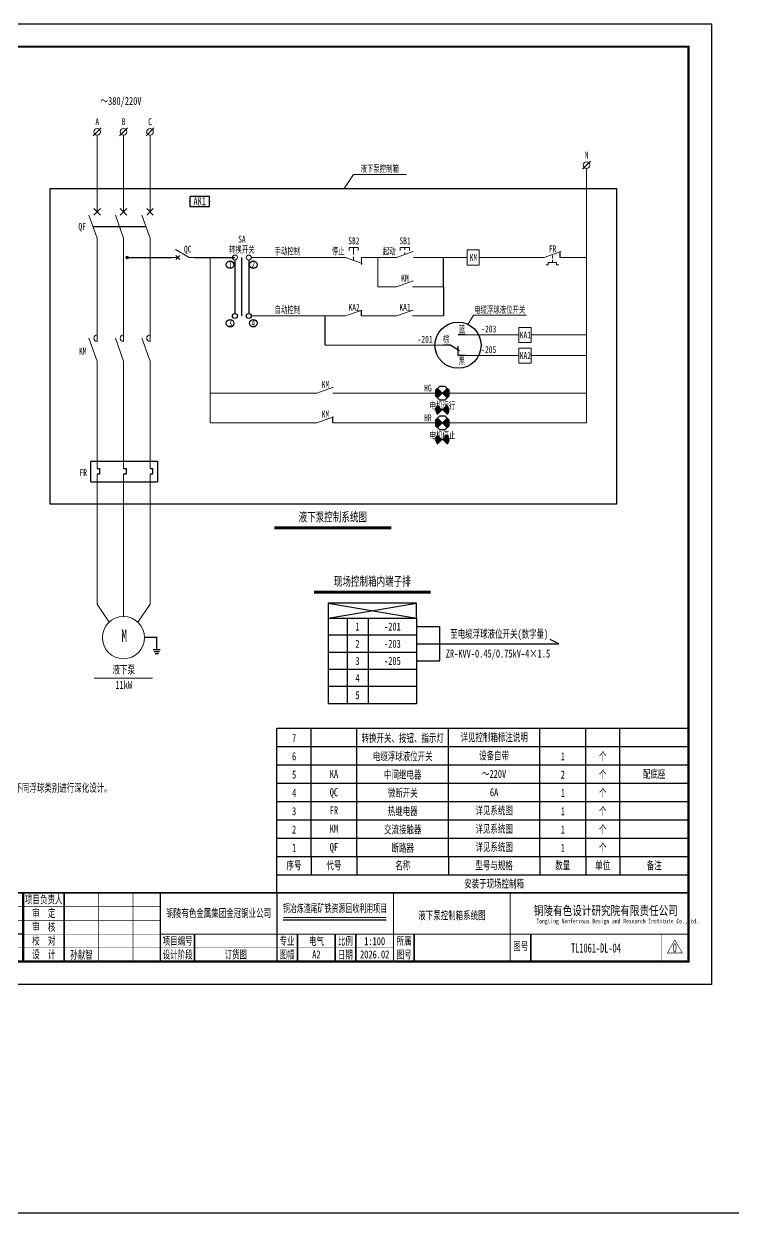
# Model space of a CAD drawing. Header units: millimetres. Extents: x 401220 to 2750366, y -101310 to 943175.
# Drawn here: x 1359874 to 1390898, y 690022 to 742022 of the extents above; entities that cross this region are included whole.
import ezdxf
from ezdxf.enums import TextEntityAlignment as Align

# ---------------------------------------------------------------- set-up
doc = ezdxf.new("R2010")
doc.units = ezdxf.units.MM
doc.linetypes.add('DASHED', pattern=[0.75, 0.5, -0.25])
doc.linetypes.add('常规', pattern=[20, 10, 0, 10])
for name, color, linetype, lineweight in [('01', 7, 'Continuous', 50), ('1轮廓实线层', 7, 'Continuous', 18), ('_0', 7, 'Continuous', 25), ('CAXA0层', 7, 'Continuous', 25), ('MX', 3, 'Continuous', 0), ('SW', 8, 'Continuous', 20), ('TEXT', 4, 'Continuous', 0)]:
    doc.layers.add(name, color=color, linetype=linetype, lineweight=lineweight)
for name, color, linetype in [('4虚线层', 6, 'DASHED'), ('动力平面导线层', 3, '常规'), ('动力平面设备层', 1, 'Continuous'), ('图框', 7, 'Continuous'), ('标注-照明', 7, 'Continuous'), ('照明平面导线层', 3, 'Continuous'), ('照明平面设备层', 1, 'Continuous'), ('电气-接地设计-接地线', 3, '接地线')]:
    doc.layers.add(name, color=color, linetype=linetype)
doc.styles.add('HZ', font='simsun.ttf', dxfattribs={"width": 0.75})
doc.styles.add('标准', font='NSimSun.ttf', dxfattribs={"width": 0.667})
doc.linetypes.add('接地线', pattern='A,500,[136,EESLTYPE.shx,S=100,R=0,X=0,Y=0],500,-200,60,-200', length=1460)

# ---------------------------------------------------------------- blocks, each defined once
blk = doc.blocks.new('HHG')
at = {"layer": '01', "color": 3, "lineweight": 30}
for p, q in [((320, 0), (0, 0)), ((320, 0), (708, -224)), ((959, 450), (640, 450)), ((640, -452), (640, -42)), ((959, -452), (640, -452))]:
    blk.add_line(p, q, dxfattribs=at)
blk = doc.blocks.new('*U31')
at = {"layer": '1轮廓实线层'}
for p, q in [((0, 5), (-3.5, 11.06)), ((0, 10), (-0.88, 10.88)), ((0, 15), (0, 10)), ((0, 10), (0.88, 10.88)), ((0, 10), (-0.88, 9.12)), ((0, 10), (0.88, 9.12)), ((0, 5), (0, 0))]:
    blk.add_line(p, q, dxfattribs=at)
blk = doc.blocks.new('PLA1')
at = {"color": 0, "linetype": 'ByBlock', "lineweight": -2}
for p, q in [((-500, 500), (-500, 0)), ((500, 500), (-500, 500)), ((-500, 0), (500, 0)), ((500, 0), (500, 500))]:
    blk.add_line(p, q, dxfattribs=at)
for p in [(-500, 250), (0, 500), (0, 0), (500, 250)]:
    blk.add_point(p, dxfattribs=at)
blk = doc.blocks.new('3')
at = {"layer": 'TEXT', "color": 7, "lineweight": 25, "style": 'HZ', "width": 0.75}
for s, height, p in [('铜陵有色设计研究院有限责任公司', 400, (221501, 249018)), ('Tongling Nonferrous Design and Research Institute Co.,Ltd.', 200, (221613, 248659))]:
    blk.add_text(s, height=height, dxfattribs=at).set_placement(p)
blk = doc.blocks.new('铜陵有色图签02')
at = {"layer": '图框', "linetype": 'Continuous', "lineweight": 50}
for p, q in [((-38401, 3003), (-38401, 1)), ((-29100, 3001), (-29100, 0))]:
    blk.add_line(p, q, dxfattribs=at)
at = {"layer": '图框', "color": 7, "linetype": 'Continuous', "lineweight": 25}
for p, q in [((-36201, 3010), (-36201, 9)), ((-34701, 3010), (-34701, 9)), ((-33401, 3017), (-33401, 16)), ((-31901, 3017), (-31901, 16)), ((-30601, 3017), (-30601, 16)), ((-29100, 1201), (-37501, 1201))]:
    blk.add_line(p, q, dxfattribs=at)
at = {"layer": '图框', "color": 7, "linetype": 'Continuous', "lineweight": 35}
for p, q in [((-27300, 3001), (-27300, 1)), ((-21600, 1197), (-21600, -3)), ((-17100, 1200), (-17100, 0)), ((-15450, 0), (-15450, 1200)), ((-14550, 1200), (-14550, 0)), ((-12000, 1201), (-12000, 1)), ((-6900, 1202), (-6900, 2))]:
    blk.add_line(p, q, dxfattribs=at)
at = {"layer": '图框', "lineweight": 25}
blk.add_line((-17723, 1830), (-13223, 1830), dxfattribs=at)
at = {"layer": '图框', "lineweight": 70, "const_width": 70}
blk.add_lwpolyline([(-17980, 3001), (0, 3001), (-38401, 3001)], dxfattribs=at)
at = {"layer": '图框', "color": 7, "linetype": 'Continuous', "lineweight": 25, "const_width": 25}
for points in [[(-37501, 3000), (-37501, 0)], [(-25800, 3001), (-25800, 1)], [(-24300, 3001), (-24300, 1)], [(-23100, 2401), (-37501, 2401)], [(-23100, 1801), (-37501, 1801)], [(-23100, 1201), (-29100, 1201)], [(-12900, 600), (-18000, 600), (-37501, 600)], [(-602, 943), (-932, 371), (-272, 371), (-602, 943)]]:
    blk.add_lwpolyline(points, dxfattribs=at)
at = {"layer": '图框', "linetype": 'Continuous', "lineweight": 50, "const_width": 50}
for points in [[(-23100, 3001), (-23100, 1)], [(-18000, 3000), (-18000, 0)]]:
    blk.add_lwpolyline(points, dxfattribs=at)
at = {"layer": '图框', "lineweight": 50, "const_width": 50}
for points in [[(-12900, 3001), (-12900, 1)], [(-7800, 3001), (-7800, 1)], [(0, 3000), (0, 0)], [(-23100, 1200), (0, 1200)]]:
    blk.add_lwpolyline(points, dxfattribs=at)
at = {"layer": '图框', "lineweight": 25, "const_width": 35}
blk.add_lwpolyline([(-17723, 1930), (-13223, 1930)], dxfattribs=at)
at = {"layer": '图框', "color": 7, "linetype": 'Continuous', "lineweight": 35, "const_width": 25}
blk.add_lwpolyline([(-1200, 1201), (-1200, 0)], dxfattribs=at)
at = {"layer": '图框', "linetype": 'Continuous', "lineweight": 70, "const_width": 70}
blk.add_lwpolyline([(-38401, 1), (0, 0)], dxfattribs=at)
at = {"layer": '图框', "lineweight": 25}
blk.add_blockref('3', (-228268, -246986), dxfattribs=at)
at = {"layer": 'TEXT', "color": 7, "lineweight": 25, "style": '标准', "width": 0.667}
for s, height, p in [('总  图', 300, (-36862, 2555)), ('建  筑', 300, (-34062, 2562)), ('热  工', 300, (-31262, 2562)), ('项目负责人', 350, (-28197, 2541)), ('会', 300, (-37942, 2054)), ('冶  炼', 300, (-36862, 1955)), ('化  工', 300, (-34062, 1962)), ('给排水', 300, (-31262, 1962)), ('审  定', 350, (-28197, 1941)), ('签', 300, (-37942, 1404)), ('选  矿', 300, (-36862, 1355)), ('暖  通', 300, (-34062, 1362)), ('自  控', 300, (-31262, 1362)), ('审  核', 350, (-28197, 1341)), ('栏', 300, (-37942, 754)), ('采  矿', 300, (-36862, 754)), ('机  械', 300, (-34062, 761)), ('电  气', 300, (-31262, 761)), ('校  对', 350, (-28197, 741)), ('项目编号', 350, (-22343, 730)), ('专业', 350, (-17559, 730)), ('比例', 350, (-15009, 730)), ('所属', 350, (-12438, 730)), ('专  业', 300, (-34062, 177)), ('签  字', 300, (-32649, 177)), ('专  业', 300, (-31262, 177)), ('签  字', 300, (-29849, 177)), ('设  计', 350, (-28197, 139)), ('设计阶段', 350, (-22343, 130)), ('图幅', 350, (-17559, 130)), ('日期', 350, (-15009, 130)), ('图号', 350, (-7339, 495)), ('专  业', 300, (-36862, 170)), ('签  字', 300, (-35449, 170)), ('图号', 350, (-12438, 130))]:
    blk.add_text(s, height=height, dxfattribs=at).set_placement(p, align=Align.CENTER)

msp = doc.modelspace()

# ---------------------------------------------------------------- hatches: boundary and pattern name
at = {"linetype": 'ByBlock', "lineweight": 25}
h = msp.add_hatch(dxfattribs=at)
h.set_pattern_fill('ANSI31', color=3, scale=184.8, style=0)
h.set_pattern_definition([(45, (813777.305, 728069.535), (-16.3341666, 16.3341666), [])])
h.paths.add_polyline_path([(1378179.7, 725874.6), (1377970.8, 726083.8, 0.1991281), (1377884, 725874.6, 0.1986966), (1377970.4, 725665.7)])
h.paths.add_polyline_path([(1378388.9, 726083.5), (1378179.7, 725874.6), (1378388.6, 725665.3, 0.1991281), (1378475.3, 725874.6, 0.1986966)])
h = msp.add_hatch(dxfattribs=at)
h.set_pattern_fill('ANSI31', color=3, scale=184.8, style=0)
h.set_pattern_definition([(45, (813777.305, 727334.51), (-16.3341666, 16.3341666), [])])
h.paths.add_polyline_path([(1378179.7, 725139.5), (1377970.8, 725348.8, 0.1991281), (1377884, 725139.5, 0.1986966), (1377970.4, 724930.6)])
h.paths.add_polyline_path([(1378388.9, 725348.5), (1378179.7, 725139.5), (1378388.6, 724930.3, 0.1991281), (1378475.3, 725139.5, 0.1986966)])
h = msp.add_hatch(dxfattribs=at)
h.set_pattern_fill('ANSI31', color=1, scale=184.8, style=0)
h.set_pattern_definition([(45, (813777.219, 726769.535), (-16.3341666, 16.3341666), [])])
h.paths.add_polyline_path([(1378179.6, 724574.6), (1377970.7, 724783.8, 0.1991281), (1377883.9, 724574.6, 0.1986966), (1377970.3, 724365.7)])
h.paths.add_polyline_path([(1378388.8, 724783.5), (1378179.6, 724574.6), (1378388.5, 724365.3, 0.1991281), (1378475.3, 724574.6, 0.1986966)])
h = msp.add_hatch(dxfattribs=at)
h.set_pattern_fill('ANSI31', color=1, scale=184.8, style=0)
h.set_pattern_definition([(45, (813777.219, 726034.51), (-16.3341666, 16.3341666), [])])
h.paths.add_polyline_path([(1378179.6, 723839.5), (1377970.7, 724048.8, 0.1991281), (1377883.9, 723839.5, 0.1986966), (1377970.3, 723630.6)])
h.paths.add_polyline_path([(1378388.8, 724048.5), (1378179.6, 723839.5), (1378388.5, 723630.3, 0.1991281), (1378475.3, 723839.5, 0.1986966)])

# ---------------------------------------------------------------- linework, layer by layer
at = {"color": 0, "linetype": 'ByBlock', "lineweight": 20}
for p, q in [((1382624.5, 731803), (1379792.8, 731803)), ((1382990.1, 731893.4), (1382990.1, 731772.8)), ((1382990.1, 731705.9), (1382990.1, 731585.3)), ((1382700.7, 731476.7), (1382809.2, 731476.7)), ((1382809.2, 731476.7), (1382809.2, 731585.3)), ((1382809.2, 731585.3), (1383171, 731585.3)), ((1383171, 731585.3), (1383171, 731476.7)), ((1383171, 731476.7), (1383279.5, 731476.7)), ((1384486, 728418.5), (1382062.2, 728418.5)), ((1384486, 727516.5), (1382062.2, 727516.5))]:
    msp.add_line(p, q, dxfattribs=at)
at = {"color": 3, "linetype": 'ByBlock', "lineweight": 25}
for p, q in [((1378388.9, 726083.5), (1377970.4, 725665.7)), ((1378388.6, 725665.3), (1377970.8, 726083.8)), ((1373182.3, 716692.8), (1377049.4, 716042)), ((1373182.3, 716042), (1377049.4, 716692.8)), ((1373182.3, 716042), (1373182.3, 712293)), ((1373182.3, 716042), (1377049.4, 716042)), ((1374018.2, 716042), (1374018.2, 712293)), ((1374937.6, 716042), (1374937.6, 712293)), ((1377049.4, 716042), (1377049.4, 712293)), ((1377049.4, 715292.2), (1373182.3, 715292.2)), ((1377049.4, 714542.4), (1373182.3, 714542.4)), ((1377049.4, 713792.6), (1373182.3, 713792.6)), ((1377049.4, 713042.8), (1373182.3, 713042.8)), ((1377049.4, 712293), (1373182.3, 712293))]:
    msp.add_line(p, q, dxfattribs=at)
at = {"color": 1, "linetype": 'ByBlock', "lineweight": 25}
for p, q in [((1378388.8, 724783.5), (1377970.3, 724365.7)), ((1378388.5, 724365.3), (1377970.7, 724783.8))]:
    msp.add_line(p, q, dxfattribs=at)
at = {"linetype": 'ByBlock'}
for p, q in [((1362802.5, 722906.6), (1365724.9, 722906.6)), ((1362802.5, 722001.7), (1362802.5, 722906.6)), ((1365724.9, 722906.6), (1365724.9, 722001.7)), ((1363084.4, 722582.3), (1363192.2, 722582.3)), ((1363192.2, 722326), (1363084.4, 722326)), ((1363192.2, 722582.3), (1363192.2, 722326)), ((1364239.3, 722582.3), (1364347.1, 722582.3)), ((1364347.1, 722326), (1364239.3, 722326)), ((1364347.1, 722582.3), (1364347.1, 722326)), ((1365394.2, 722582.3), (1365502, 722582.3)), ((1365502, 722326), (1365394.2, 722326)), ((1365502, 722582.3), (1365502, 722326)), ((1362802.5, 722001.7), (1365724.9, 722001.7))]:
    msp.add_line(p, q, dxfattribs=at)
at = {"color": 1, "linetype": 'ByBlock'}
for p, q in [((1377049.4, 715667.1), (1378068.3, 715667.1)), ((1378068.3, 714167.5), (1378068.3, 715667.1)), ((1377049.4, 714917.3), (1378068.3, 714917.3)), ((1378068.3, 714917.3), (1383269.6, 714917.3)), ((1377049.4, 714167.5), (1378068.3, 714167.5))]:
    msp.add_line(p, q, dxfattribs=at)
at = {"color": 3}
msp.add_line((1608777.1, 690021.7), (1079541.3, 690021.7), dxfattribs=at)
at = {"color": 7, "linetype": 'ByBlock', "lineweight": 20, "const_width": 75}
msp.add_lwpolyline([(1364356.7, 731803, 1), (1364431.7, 731803, 1)], format="xyb", close=True, dxfattribs=at)
at = {"color": 3, "linetype": 'ByBlock', "lineweight": 25}
for points in [[(1378057.2, 726170.3), (1377884, 725997), (1377884, 725752.1), (1378057.2, 725578.9), (1378302.1, 725578.9), (1378475.3, 725752.1), (1378475.3, 725997), (1378302.1, 726170.3)], [(1373182.3, 716042), (1377049.4, 716042), (1377049.4, 716692.8), (1373182.3, 716692.8)]]:
    msp.add_lwpolyline(points, close=True, dxfattribs=at)
at = {"color": 1, "linetype": 'ByBlock', "lineweight": 25}
msp.add_lwpolyline([(1378057.1, 724870.3), (1377883.9, 724697), (1377883.9, 724452.1), (1378057.1, 724278.9), (1378302.1, 724278.9), (1378475.3, 724452.1), (1378475.3, 724697), (1378302.1, 724870.3)], close=True, dxfattribs=at)
at = {"layer": '4虚线层', "linetype": 'ByBlock', "ltscale": 0.1}
msp.add_circle((1378864.5, 727968.6), 1008.5, dxfattribs=at)
at = {"layer": '_0', "color": 0, "linetype": 'ByBlock', "ltscale": 500}
msp.add_line((1362904, 733153.1), (1365213.7, 733153.1), dxfattribs=at)
at = {"layer": '_0', "color": 0, "linetype": 'ByBlock'}
msp.add_line((1365157.3, 715211.8), (1365689.6, 715211.8), dxfattribs=at)
at = {"layer": '_0', "linetype": 'ByBlock'}
msp.add_line((1365689.6, 714663.5), (1365689.6, 715215.9), dxfattribs=at)
at = {"layer": 'CAXA0层', "color": 2, "linetype": 'ByBlock', "lineweight": 40}
msp.add_line((1370838.3, 720009.2), (1375936.5, 720009.2), dxfattribs=at)
at = {"layer": 'CAXA0层', "color": 2, "linetype": 'ByBlock', "lineweight": 0}
msp.add_line((1370838.3, 719943.7), (1375936.5, 719943.7), dxfattribs=at)
at = {"layer": 'CAXA0层', "color": 3, "linetype": 'ByBlock', "lineweight": 40}
msp.add_line((1372566.8, 717196.3), (1377664.9, 717196.3), dxfattribs=at)
at = {"layer": 'CAXA0层', "color": 3, "linetype": 'ByBlock', "lineweight": 0}
msp.add_line((1372566.8, 717130.8), (1377664.9, 717130.8), dxfattribs=at)
at = {"layer": 'CAXA0层', "linetype": 'ByBlock', "lineweight": 0}
msp.add_line((1362959.2, 713414), (1365508.3, 713414), dxfattribs=at)
at = {"layer": 'MX', "color": 7, "linetype": 'ByBlock', "lineweight": 20}
for p, q in [((1362911.2, 737123.8), (1363257.7, 737470.3)), ((1364066.1, 737123.8), (1364412.5, 737470.3)), ((1365220.9, 737123.8), (1365567.4, 737470.3)), ((1363084.4, 737152.9), (1363084.4, 733802.7)), ((1364239.3, 737152.9), (1364239.3, 733802.7)), ((1365394.2, 737152.9), (1365394.2, 733802.7)), ((1384312.6, 735664.1), (1384659.1, 736010.5)), ((1363228.8, 733947.1), (1362940.1, 733658.4)), ((1363228.8, 733658.4), (1362940.1, 733947.1)), ((1364383.7, 733947.1), (1364094.9, 733658.4)), ((1364383.7, 733658.4), (1364094.9, 733947.1)), ((1365538.5, 733947.1), (1365249.8, 733658.4)), ((1365538.5, 733658.4), (1365249.8, 733947.1)), ((1363084.4, 732647.9), (1362723.5, 733658.4)), ((1364239.3, 732647.9), (1363878.4, 733658.4)), ((1365394.2, 732647.9), (1365033.3, 733658.4)), ((1363084.4, 728135.2), (1363084.4, 732658)), ((1364239.3, 728135.2), (1364239.3, 732658)), ((1365394.2, 728135.2), (1365394.2, 732658)), ((1363084.4, 727269.1), (1362723.5, 728279.6)), ((1364239.3, 727269.1), (1363878.4, 728279.6)), ((1365394.2, 727269.1), (1365033.3, 728279.6)), ((1363084.4, 722582.3), (1363084.4, 727269.1)), ((1364239.3, 727269.1), (1364239.3, 722582.3)), ((1365394.2, 727269.1), (1365394.2, 722582.3)), ((1363084.4, 722334.9), (1363084.4, 716655.6)), ((1364239.3, 722326), (1364239.3, 716109.7)), ((1365394.2, 722326), (1365394.2, 716655.6)), ((1363084.4, 716655.6), (1363610.7, 715857.8)), ((1365394.2, 716655.6), (1364867.9, 715857.8))]:
    msp.add_line(p, q, dxfattribs=at)
for centre, radius in [((1363084.4, 737297.1), 144.4), ((1364239.3, 737297.1), 144.4), ((1365394.2, 737297.1), 144.4), ((1384485.9, 735837.3), 144.4), ((1364233.8, 715185.9), 923.9)]:
    msp.add_circle(centre, radius, dxfattribs=at)
for centre in [(1363084.4, 728279.6), (1364239.3, 728279.6), (1365394.2, 728279.6)]:
    msp.add_arc(centre, 144.4, 90, 269.99999, dxfattribs=at)
at = {"layer": 'SW', "color": 7, "linetype": 'ByBlock', "lineweight": 25}
for p, q in [((1370945.8, 711222.1), (1372445.8, 711222.1)), ((1370945.8, 710422.1), (1370945.8, 711222.1)), ((1372445.8, 711222.1), (1374445.8, 711222.1)), ((1372445.8, 710422.1), (1372445.8, 711222.1)), ((1374445.8, 711222.1), (1378445.8, 711222.1)), ((1374445.8, 710422.1), (1374445.8, 711222.1)), ((1378445.8, 711222.1), (1382445.8, 711222.1)), ((1378445.8, 710422.1), (1378445.8, 711222.1)), ((1382445.8, 711222.1), (1384445.8, 711222.1)), ((1382445.8, 710422.1), (1382445.8, 711222.1)), ((1384445.8, 711222.1), (1385945.8, 711222.1)), ((1384445.8, 710422.1), (1384445.8, 711222.1)), ((1385945.8, 711222.1), (1388945.8, 711222.1)), ((1385945.8, 710422.1), (1385945.8, 711222.1)), ((1370945.8, 710422.1), (1372445.8, 710422.1)), ((1370945.8, 709622.1), (1370945.8, 710422.1)), ((1372445.8, 710422.1), (1374445.8, 710422.1)), ((1372445.8, 709622.1), (1372445.8, 710422.1)), ((1374445.8, 710422.1), (1378445.8, 710422.1)), ((1374445.8, 709622.1), (1374445.8, 710422.1)), ((1378445.8, 710422.1), (1382445.8, 710422.1)), ((1378445.8, 709622.1), (1378445.8, 710422.1)), ((1382445.8, 710422.1), (1384445.8, 710422.1)), ((1382445.8, 709622.1), (1382445.8, 710422.1)), ((1384445.8, 710422.1), (1385945.8, 710422.1)), ((1384445.8, 709622.1), (1384445.8, 710422.1)), ((1385945.8, 710422.1), (1388945.8, 710422.1)), ((1385945.8, 709622.1), (1385945.8, 710422.1)), ((1370945.8, 709622.1), (1372445.8, 709622.1)), ((1370945.8, 708822.1), (1370945.8, 709622.1)), ((1372445.8, 709622.1), (1374445.8, 709622.1)), ((1372445.8, 708822.1), (1372445.8, 709622.1)), ((1374445.8, 709622.1), (1378445.8, 709622.1)), ((1374445.8, 708822.1), (1374445.8, 709622.1)), ((1378445.8, 709622.1), (1382445.8, 709622.1)), ((1378445.8, 708822.1), (1378445.8, 709622.1)), ((1382445.8, 709622.1), (1384445.8, 709622.1)), ((1382445.8, 708822.1), (1382445.8, 709622.1)), ((1384445.8, 709622.1), (1385945.8, 709622.1)), ((1384445.8, 708822.1), (1384445.8, 709622.1)), ((1385945.8, 709622.1), (1388945.8, 709622.1)), ((1385945.8, 708822.1), (1385945.8, 709622.1)), ((1370945.8, 708822.1), (1372445.8, 708822.1)), ((1370945.8, 708022.1), (1370945.8, 708822.1)), ((1372445.8, 708822.1), (1374445.8, 708822.1)), ((1372445.8, 708022.1), (1372445.8, 708822.1)), ((1374445.8, 708822.1), (1378445.8, 708822.1)), ((1374445.8, 708022.1), (1374445.8, 708822.1)), ((1378445.8, 708822.1), (1382445.8, 708822.1)), ((1378445.8, 708022.1), (1378445.8, 708822.1)), ((1382445.8, 708822.1), (1384445.8, 708822.1)), ((1382445.8, 708022.1), (1382445.8, 708822.1)), ((1384445.8, 708822.1), (1385945.8, 708822.1)), ((1384445.8, 708022.1), (1384445.8, 708822.1)), ((1385945.8, 708822.1), (1388945.8, 708822.1)), ((1385945.8, 708022.1), (1385945.8, 708822.1)), ((1370945.8, 708022.1), (1372445.8, 708022.1)), ((1370945.8, 707222.1), (1370945.8, 708022.1)), ((1372445.8, 708022.1), (1374445.8, 708022.1)), ((1372445.8, 707222.1), (1372445.8, 708022.1)), ((1374445.8, 708022.1), (1378445.8, 708022.1)), ((1374445.8, 707222.1), (1374445.8, 708022.1)), ((1378445.8, 708022.1), (1382445.8, 708022.1)), ((1378445.8, 707222.1), (1378445.8, 708022.1)), ((1382445.8, 708022.1), (1384445.8, 708022.1)), ((1382445.8, 707222.1), (1382445.8, 708022.1)), ((1384445.8, 708022.1), (1385945.8, 708022.1)), ((1384445.8, 707222.1), (1384445.8, 708022.1)), ((1385945.8, 708022.1), (1388945.8, 708022.1)), ((1385945.8, 707222.1), (1385945.8, 708022.1)), ((1370945.8, 707222.1), (1372445.8, 707222.1)), ((1370945.8, 706422.1), (1370945.8, 707222.1)), ((1372445.8, 707222.1), (1374445.8, 707222.1)), ((1372445.8, 706422.1), (1372445.8, 707222.1)), ((1374445.8, 707222.1), (1378445.8, 707222.1)), ((1374445.8, 706422.1), (1374445.8, 707222.1)), ((1378445.8, 707222.1), (1382445.8, 707222.1)), ((1378445.8, 706422.1), (1378445.8, 707222.1)), ((1382445.8, 707222.1), (1384445.8, 707222.1)), ((1382445.8, 706422.1), (1382445.8, 707222.1)), ((1384445.8, 707222.1), (1385945.8, 707222.1)), ((1384445.8, 706422.1), (1384445.8, 707222.1)), ((1385945.8, 707222.1), (1388945.8, 707222.1)), ((1385945.8, 706422.1), (1385945.8, 707222.1)), ((1370945.8, 706422.1), (1372445.8, 706422.1)), ((1370945.8, 705622.1), (1370945.8, 706422.1)), ((1372445.8, 706422.1), (1374445.8, 706422.1)), ((1372445.8, 705622.1), (1372445.8, 706422.1)), ((1374445.8, 706422.1), (1378445.8, 706422.1)), ((1374445.8, 705622.1), (1374445.8, 706422.1)), ((1378445.8, 706422.1), (1382445.8, 706422.1)), ((1378445.8, 705622.1), (1378445.8, 706422.1)), ((1382445.8, 706422.1), (1384445.8, 706422.1)), ((1382445.8, 705622.1), (1382445.8, 706422.1)), ((1384445.8, 706422.1), (1385945.8, 706422.1)), ((1384445.8, 705622.1), (1384445.8, 706422.1)), ((1385945.8, 706422.1), (1388945.8, 706422.1)), ((1385945.8, 705622.1), (1385945.8, 706422.1)), ((1370945.8, 704822.1), (1370945.8, 705622.1)), ((1370945.8, 705622.1), (1388945.8, 705622.1)), ((1372445.8, 705622.1), (1372445.8, 704822.1)), ((1374445.8, 705622.1), (1374445.8, 704822.1)), ((1378445.8, 705622.1), (1378445.8, 704822.1)), ((1382445.8, 705622.1), (1382445.8, 704822.1)), ((1384445.8, 705622.1), (1384445.8, 704822.1)), ((1385945.8, 705622.1), (1385945.8, 704822.1)), ((1370945.8, 704822.1), (1388945.8, 704822.1)), ((1370945.8, 704022.1), (1370945.8, 704822.1))]:
    msp.add_line(p, q, dxfattribs=at)
at = {"layer": 'TEXT', "color": 7, "linetype": 'ByBlock', "ltscale": 100}
for centre in [(1369109.9, 731803), (1369713.3, 731803)]:
    msp.add_circle(centre, 109.7, dxfattribs=at)
at = {"layer": '动力平面导线层', "color": 0, "linetype": 'ByBlock', "lineweight": -3, "ltscale": 100}
for p, q in [((1383326.3, 731803), (1383326.3, 732064.4)), ((1374649.6, 729246.7), (1374649.6, 729508.2)), ((1373394.9, 724574.6), (1373394.9, 724836))]:
    msp.add_line(p, q, dxfattribs=at)
at = {"layer": '动力平面导线层', "color": 0, "linetype": 'ByBlock'}
for p, q in [((1378223.9, 730524.9), (1378223.9, 729246.7)), ((1373058.8, 727968.6), (1373058.8, 729246.7))]:
    msp.add_line(p, q, dxfattribs=at)
at = {"layer": '动力平面导线层', "color": 4, "linetype": 'ByBlock'}
msp.add_lwpolyline([(1361025.3, 734814.1), (1385798.7, 734814.1), (1385798.7, 721016.7), (1361025.3, 721016.7)], close=True, dxfattribs=at)
at = {"layer": '动力平面设备层', "color": 1, "linetype": 'ByBlock', "lineweight": -3, "ltscale": 100}
msp.add_line((1383269.6, 714917.3), (1382893, 715110.5), dxfattribs=at)
at = {"layer": '动力平面设备层', "color": 0, "linetype": 'ByBlock', "lineweight": -3, "ltscale": 100}
for p, q in [((1365534.8, 714663.5), (1365844.4, 714663.5)), ((1365576.5, 714579.3), (1365802.6, 714579.3)), ((1365618.2, 714495), (1365760.9, 714495))]:
    msp.add_line(p, q, dxfattribs=at)
at = {"layer": '图框', "linetype": 'Continuous', "lineweight": 100, "const_width": 100}
msp.add_lwpolyline([(1333045.8, 701021.7), (1388945.8, 701021.7), (1388945.8, 741021.7), (1333045.8, 741021.7)], close=True, dxfattribs=at)
at = {"layer": '标注-照明', "linetype": 'ByBlock', "lineweight": 25, "ltscale": 100}
for p, q in [((1364394.2, 731803), (1366362, 731803)), ((1367362, 731803), (1369106.2, 731803)), ((1369109.9, 731693.3), (1369109.9, 729356.5)), ((1369713.3, 731693.3), (1369713.3, 729356.5))]:
    msp.add_line(p, q, dxfattribs=at)
at = {"layer": '标注-照明', "color": 0, "linetype": 'ByBlock', "lineweight": 25, "ltscale": 100}
msp.add_line((1369411.8, 729246.7), (1369411.8, 731803), dxfattribs=at)
at = {"layer": '标注-照明', "linetype": 'ByBlock', "lineweight": 25, "ltscale": 100}
for centre, radius in [((1368896.6, 731487.6), 164.8), ((1369912.8, 731487.6), 164.8), ((1368896.6, 728931.4), 164.8), ((1369109.9, 729246.7), 109.7), ((1369713.3, 729246.7), 109.7), ((1369912.8, 728931.4), 164.8)]:
    msp.add_circle(centre, radius, dxfattribs=at)
at = {"layer": '照明平面导线层', "color": 4, "linetype": 'ByBlock', "lineweight": 20}
for q in [(1373882.6, 734814.1), (1376613.8, 735438.7)]:
    msp.add_line((1374290.7, 735438.7), q, dxfattribs=at)
at = {"layer": '照明平面导线层', "color": 0, "linetype": 'ByBlock', "lineweight": 20}
for p, q in [((1384486, 724574.6), (1384485.9, 735693)), ((1374298.7, 732034.1), (1374298.7, 732234.6)), ((1376536.8, 732134.4), (1376536.8, 732234.6)), ((1368030.6, 731803), (1368030.7, 724574.6)), ((1369823.1, 731803), (1373947.8, 731803)), ((1373947.8, 731803), (1374679, 731541.6)), ((1374298.7, 731928.3), (1374298.7, 732028.6)), ((1374298.7, 731677.5), (1374298.7, 731828.1)), ((1376171.2, 731803), (1374649.6, 731803)), ((1374649.6, 731803), (1374649.6, 731501.8)), ((1375360.2, 731803), (1375360.2, 730524.9)), ((1376171.2, 731803), (1376902.3, 732064.4)), ((1376536.8, 731933.7), (1376536.8, 732028.9)), ((1376913.9, 731803), (1379257, 731803)), ((1382624.5, 731803), (1383355.7, 732064.4)), ((1383326.3, 731803), (1384485.9, 731803)), ((1376171.2, 730524.9), (1376902.3, 730786.3)), ((1376171.2, 730524.9), (1375360.2, 730524.9)), ((1376873, 730524.9), (1378223.9, 730524.9)), ((1369823.1, 729246.7), (1373947.8, 729246.7)), ((1373947.8, 729246.7), (1374679, 729508.2)), ((1374649.6, 729246.7), (1376171.2, 729246.7)), ((1376171.2, 729246.7), (1376902.3, 729508.2)), ((1376873, 729246.7), (1378223.9, 729246.7)), ((1379183.3, 728418.5), (1381526.4, 728418.5)), ((1373058.8, 727968.6), (1378223.9, 727968.6)), ((1379183.3, 727516.5), (1381526.4, 727516.5)), ((1372693.3, 725874.6), (1373424.4, 726136)), ((1368030.6, 725874.6), (1372693.3, 725874.6)), ((1373395, 725874.6), (1377884, 725874.6)), ((1378475.3, 725874.6), (1384486.1, 725874.6)), ((1368030.6, 724574.6), (1372693.2, 724574.6)), ((1372693.2, 724574.6), (1373424.3, 724836)), ((1373394.9, 724574.6), (1377883.9, 724574.6)), ((1378475.3, 724574.6), (1384486, 724574.6))]:
    msp.add_line(p, q, dxfattribs=at)
at = {"layer": '照明平面导线层', "color": 6, "linetype": 'ByBlock', "lineweight": 20}
for q in [(1379292.1, 728882), (1381859.5, 729276.3)]:
    msp.add_line((1379536.3, 729276.3), q, dxfattribs=at)
at = {"layer": '照明平面导线层', "color": 0, "linetype": 'ByBlock', "lineweight": 20}
for points in [[(1374499.2, 732114.3), (1374499.2, 732234.6), (1374098.2, 732234.6), (1374098.2, 732114.3)], [(1376737.3, 732114.3), (1376737.3, 732234.6), (1376336.3, 732234.6), (1376336.3, 732114.3)]]:
    msp.add_lwpolyline(points, dxfattribs=at)
for points in [[(1379257, 732133.8), (1379792.8, 732133.8), (1379792.8, 731472.2), (1379257, 731472.2)], [(1381526.4, 728749.3), (1382062.2, 728749.3), (1382062.2, 728087.7), (1381526.4, 728087.7)], [(1381526.4, 727847.3), (1382062.2, 727847.3), (1382062.2, 727185.8), (1381526.4, 727185.8)]]:
    msp.add_lwpolyline(points, close=True, dxfattribs=at)
at = {"layer": '照明平面设备层', "color": 0, "lineweight": -3, "ltscale": 100}
msp.add_lwpolyline([(1330545.8, 742021.7), (1389945.8, 742021.7), (1389945.8, 700021.7), (1330545.8, 700021.7)], close=True, dxfattribs=at)
at = {"layer": '电气-接地设计-接地线', "color": 0, "linetype": 'ByBlock', "lineweight": -3}
msp.add_line((1378223.9, 730524.9), (1378223.9, 731803), dxfattribs=at)

# ---------------------------------------------------------------- block references
at = {"layer": '_0', "color": 3, "linetype": 'ByBlock', "xscale": -100, "yscale": 100, "zscale": 100, "rotation": 90}
msp.add_blockref('*U31', (1367612, 731803), dxfattribs=at)
at = {"layer": '动力平面导线层', "color": 0, "linetype": 'ByBlock'}
msp.add_blockref('HHG', (1378223.9, 727968.6), dxfattribs=at)
at = {"layer": '图框', "lineweight": 25}
msp.add_blockref('铜陵有色图签02', (1388945.8, 701021.7), dxfattribs=at)
at = {"layer": '照明平面设备层', "color": 1, "linetype": 'ByBlock', "lineweight": 30, "xscale": 0.8640000019222498, "yscale": 0.8640000019222498, "zscale": 0.8640000019222498}
msp.add_blockref('PLA1', (1367560.7, 734035.7), dxfattribs=at)

# ---------------------------------------------------------------- texts
at = {"layer": 'SW', "color": 7, "linetype": 'ByBlock', "lineweight": 25, "style": '标准', "width": 0.667}
for s, p in [('AK1', (1367569.3, 734090.9)), ('1', (1374466.5, 715492.2)), ('-201', (1375995.7, 715492.2)), ('至电缆浮球液位开关(数字量)', (1380667.5, 715174.5)), ('2', (1374466.5, 714742.4)), ('-203', (1375995.7, 714742.4)), ('ZR-KVV-0.45/0.75kV-4×1.5', (1380610.5, 714314.6)), ('3', (1374466.5, 713992.6)), ('-205', (1375995.7, 713992.6)), ('4', (1374466.5, 713242.8)), ('5', (1374466.5, 712493)), ('7', (1371695.8, 710622.1)), ('转换开关、按钮、指示灯', (1376445.8, 710622.1)), ('详见控制箱标注说明', (1380441.9, 710653.1)), ('6', (1371695.8, 709822.1)), ('电缆浮球液位开关', (1376445.8, 709822.1)), ('设备自带', (1380441.9, 709853.1)), ('1', (1383445.8, 709822.1)), ('个', (1385195.8, 709822.1)), ('5', (1371695.8, 709022.1)), ('KA', (1373436.9, 709053.1)), ('中间继电器', (1376445.8, 709022.1)), ('～220V', (1380441.9, 709053.1)), ('2', (1383445.8, 709022.1)), ('个', (1385195.8, 709022.1)), ('配底座', (1387441.9, 709053.1)), ('4', (1371695.8, 708222.1)), ('QC', (1373436.9, 708253.1)), ('微断开关', (1376445.8, 708222.1)), ('6A', (1380441.9, 708253.1)), ('1', (1383445.8, 708222.1)), ('个', (1385195.8, 708222.1)), ('3', (1371695.8, 707422.1)), ('FR', (1373436.9, 707453.1)), ('热继电器', (1376445.8, 707422.1)), ('详见系统图', (1380441.9, 707453.1)), ('1', (1383445.8, 707422.1)), ('个', (1385195.8, 707422.1)), ('2', (1371695.8, 706622.1)), ('KM', (1373436.9, 706653.1)), ('交流接触器', (1376445.8, 706622.1)), ('详见系统图', (1380441.9, 706653.1)), ('1', (1383445.8, 706622.1)), ('个', (1385195.8, 706622.1)), ('1', (1371695.8, 705822.1)), ('QF', (1373436.9, 705853.1)), ('断路器', (1376445.8, 705822.1)), ('详见系统图', (1380441.9, 705853.1)), ('1', (1383445.8, 705822.1)), ('个', (1385195.8, 705822.1)), ('序号', (1371693.9, 705053.1)), ('代号', (1373436.9, 705053.1)), ('名称', (1376441.9, 705053.1)), ('型号与规格', (1380441.9, 705053.1)), ('数量', (1383441.9, 705053.1)), ('单位', (1385191.9, 705053.1)), ('备注', (1387441.9, 705053.1)), ('安装于现场控制箱', (1380441.9, 704253.1))]:
    msp.add_text(s, height=350, dxfattribs=at).set_placement(p, align=Align.CENTER)
at = {"layer": 'SW', "color": 2, "linetype": 'ByBlock', "lineweight": 25, "style": '标准', "width": 0.667}
msp.add_text('液下泵控制系统图', height=400, dxfattribs=at).set_placement((1373387.2, 720264.2), align=Align.CENTER)
at = {"layer": 'SW', "color": 3, "linetype": 'ByBlock', "lineweight": 25, "style": '标准', "width": 0.667}
msp.add_text('现场控制箱内端子排', height=400, dxfattribs=at).set_placement((1375115.6, 717451.3), align=Align.CENTER)
at = {"layer": 'SW', "color": 4, "linetype": 'ByBlock', "lineweight": 25, "style": '标准', "width": 0.667}
for s, p in [('液下泵', (1364245.2, 713609.4)), ('11kW', (1364245.2, 712945.9))]:
    msp.add_text(s, height=350, dxfattribs=at).set_placement(p, align=Align.CENTER)
at = {"layer": 'SW', "color": 4, "linetype": 'Continuous', "lineweight": 25, "style": '标准'}
for s, height, width, p in [('铜冶炼渣尾矿铁资源回收利用项目', 350, 0.62, (1373483.3, 703179.6)), ('铜陵有色金属集团金冠铜业公司', 350, 0.667, (1368399.6, 702968)), ('液下泵控制箱系统图', 350, 0.667, (1378596.7, 702867.2)), ('电气', 350, 0.667, (1372670, 701740)), ('1:100', 350, 0.667, (1375220, 701740)), ('A2', 350, 0.667, (1372670, 701160.3)), ('2026.02', 350, 0.667, (1375220, 701160.3)), ('TL1061-DL-04', 400, 0.667, (1384895.1, 701416.8)), ('0', 400, 0.667, (1388343.6, 701428.3))]:
    msp.add_text(s, height=height, dxfattribs=dict(at, width=width)).set_placement(p, align=Align.CENTER)
at = {"layer": 'SW', "color": 7, "linetype": 'Continuous', "lineweight": 25, "style": '标准', "width": 0.667}
msp.add_text('孙献智', height=350, dxfattribs=at).set_placement((1362397.5, 701142.2), align=Align.CENTER)
at = {"layer": 'SW', "color": 1, "linetype": 'Continuous', "lineweight": 25, "style": '标准', "width": 0.667}
msp.add_text('订货图', height=350, dxfattribs=at).set_placement((1369145.2, 701160.3), align=Align.CENTER)
at = {"layer": 'SW', "color": 0, "linetype": 'ByBlock', "lineweight": 25, "insert": (1351386.3, 710544), "char_height": 350, "width": 23102.543, "attachment_point": 1, "style": '标准'}
msp.add_mtext('设计说明：\\P{\\W0.7;    1、\\W0.667;\\C7;本型号控制箱共有1个。\\P\\W0.7;\\C0;    2、\\W0.667;\\C7;控制箱采用聚碳酸酯材质，防护等级IP54。\\P\\W0.7;\\C0;    3、\\W0.667;\\C7;本控制原理图作为参考，电气设备成套商可根据不同浮球类别进行深化设计。}', dxfattribs=at)
at = {"layer": 'TEXT', "color": 7, "linetype": 'ByBlock', "ltscale": 100, "style": '标准', "width": 0.667}
for s, height, p in [('～380/220V', 350, (1364128.6, 738472.1)), ('A', 300, (1363086.8, 737591.7)), ('B', 300, (1364241.7, 737591.7)), ('C', 300, (1365396.5, 737591.7)), ('N', 300, (1384488.3, 736131.9)), ('QF', 300, (1362427.5, 733013.5)), ('SA', 300, (1369412.8, 732454.5)), ('SB2', 300, (1374306.9, 732383.3)), ('SB1', 300, (1376544.9, 732383.3)), ('QC', 300, (1367043.4, 732023.2)), ('转换开关', 300, (1369412.8, 732005.5)), ('手动控制', 300, (1371401.4, 731929)), ('停止', 300, (1373629.4, 731933.7)), ('起动', 300, (1375852.8, 731933.7)), ('FR', 300, (1382998.3, 732032.2)), ('2', 300, (1369907.4, 731348.4)), ('KM', 300, (1379538.5, 731652.6)), ('1', 300, (1368902.3, 731348.4)), ('KM', 300, (1376544.9, 730754.1)), ('自动控制', 300, (1371401.4, 729372.8)), ('KA2', 300, (1374321.6, 729476)), ('KA1', 300, (1376544.9, 729476)), ('3', 300, (1368902.3, 728792.1)), ('4', 300, (1369907.4, 728792.1)), ('蓝', 300, (1379034.5, 728511.5)), ('KA1', 300, (1381807.8, 728268.1)), ('棕', 300, (1378340.9, 728080.9)), ('KM', 300, (1362453.3, 727562.6)), ('KA2', 300, (1381807.8, 727366.1)), ('黑', 300, (1379034.5, 727133.7)), ('KM', 300, (1373067, 726103.8)), ('HG', 300, (1377546.5, 725946.7)), ('电机运行', 300, (1378182.7, 725186.1)), ('KM', 300, (1373066.9, 724803.8)), ('HR', 300, (1377546.4, 724646.7)), ('电机停止', 300, (1378182.6, 723886.1)), ('FR', 300, (1362477.6, 722257.8)), ('M', 550, (1364266.5, 714998.7))]:
    msp.add_text(s, height=height, dxfattribs=at).set_placement(p, align=Align.CENTER)
at = {"layer": 'TEXT', "color": 4, "linetype": 'ByBlock', "ltscale": 100, "style": '标准', "width": 0.667}
msp.add_text('液下泵控制箱', height=300, dxfattribs=at).set_placement((1375440.2, 735540.1), align=Align.CENTER)
at = {"layer": 'TEXT', "color": 6, "linetype": 'ByBlock', "ltscale": 100, "style": '标准', "width": 0.667}
msp.add_text('电缆浮球液位开关', height=300, dxfattribs=at).set_placement((1380685.9, 729377.7), align=Align.CENTER)
at = {"layer": 'TEXT', "color": 2, "linetype": 'ByBlock', "ltscale": 100, "style": '标准', "width": 0.667}
for s, p in [('-203', (1380210.5, 728529)), ('-201', (1377425.2, 728079.1)), ('-205', (1380210.5, 727627))]:
    msp.add_text(s, height=300, dxfattribs=at).set_placement(p, align=Align.CENTER)

doc.saveas('drawing.dxf')
